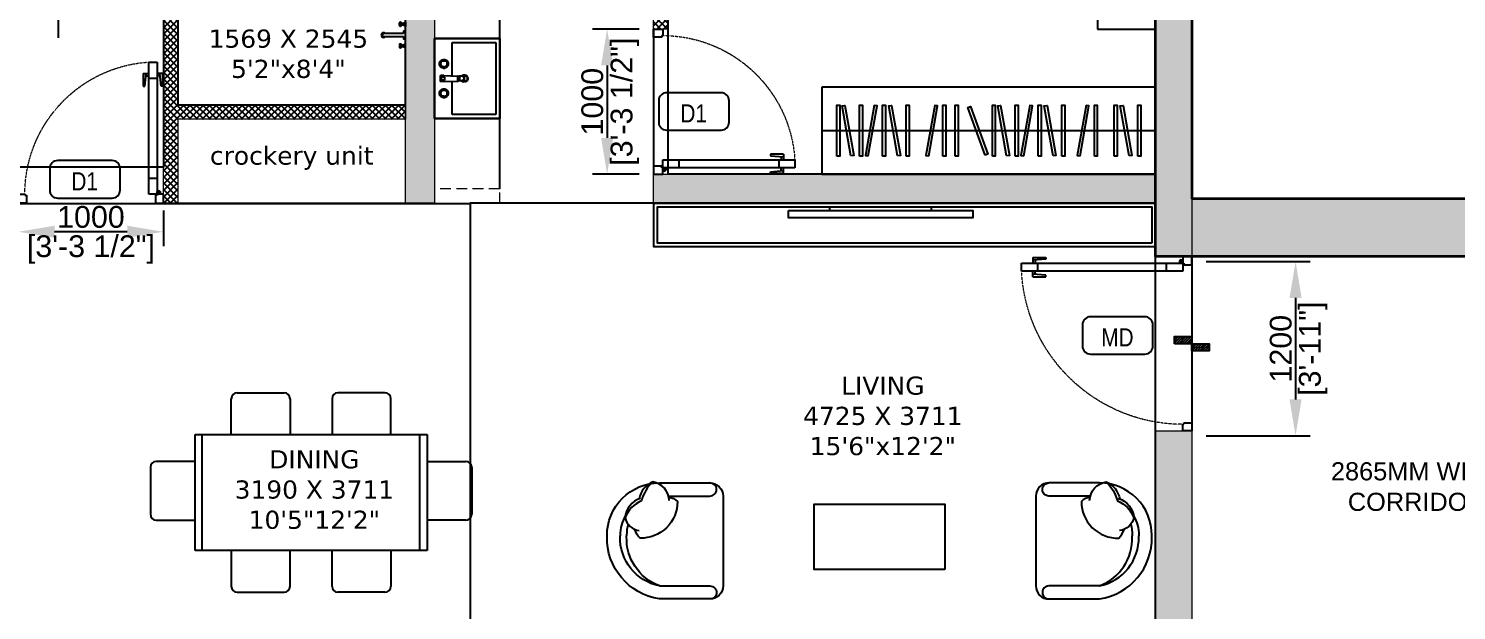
# Model space of a CAD drawing. Header units: millimetres. Extents: x -9976 to 131129, y -15735 to 207061.
# Drawn here: x 100364 to 110209, y 175405 to 179416 of the extents above; entities that cross this region are included whole.
import ezdxf
from ezdxf.enums import TextEntityAlignment as Align

# ---------------------------------------------------------------- set-up
doc = ezdxf.new("R2010")
doc.units = ezdxf.units.MM
for name, pattern in [('3BHK  WEST_UN-2$0$DASHED', [0.75, 0.5, -0.25]), ('3BHK  WEST_UN-3$0$DASHED', [0.75, 0.5, -0.25]), ('3BHK EAST -UN-4$0$$0$DASHED', [0.75, 0.5, -0.25])]:
    doc.linetypes.add(name, pattern=pattern)
for name, color, linetype in [('A-Dimensions', 4, 'Continuous'), ('A-Door', 11, 'Continuous'), ('A-Door Line', 8, 'Continuous'), ('A-Elevation 10', 8, 'Continuous'), ('A-Fixture', 8, 'Continuous'), ('A-Furniture', 8, 'Continuous'), ('A-Hatch', 252, 'Continuous'), ('A-Room Boundary', 44, 'Continuous'), ('A-Text Main', 44, 'Continuous')]:
    doc.layers.add(name, color=color, linetype=linetype)
doc.layers.add('A-Wall', color=240, linetype='Continuous', lineweight=35)
doc.styles.add('2024-08-29_TOWER-A$0$simplex-0.8', font='simplex.shx', dxfattribs={"width": 0.8})
doc.styles.add('3BHK EAST -UN-4$0$grid_text', font='verdana.ttf')
doc.styles.add('ARIAL', font='ARIALN.TTF')
doc.styles.add('Core & corridor$0$Standard', font='arial.ttf')
doc.styles.add('S', font='arial.ttf', dxfattribs={"height": 150})
doc.dimstyles.new('DIMSMALL', dxfattribs={"dimtxt": 150, "dimasz": 250, "dimexe": 100, "dimexo": 100, "dimgap": 25, "dimtad": 1, "dimdec": 0, "dimtxsty": 'S', "dimcen": 0, "dimdle": 100, "dimclrd": 8, "dimclre": 8, "dimclrt": 256, "dimazin": 3, "dimtfac": 1, "dimtdec": 0, "dimtix": 1, "dimtmove": 0, "dimatfit": 3, "dimldrblk": '12_DatumFilled', "dimlwd": -1, "dimlwe": -1, "dimarcsym": 1})

# ---------------------------------------------------------------- blocks, each defined once
blk = doc.blocks.new('Core & corridor$0$A$C436b777d')
at = {"layer": 'A-Hatch'}
h = blk.add_hatch(color=256, dxfattribs=at)
h.dxf.hatch_style = 1
h.paths.add_polyline_path([(250, -3072.7), (2950, -3072.6), (2950, -2672.7), (0.5, -2672.7), (0.5, -12132.6), (2950, -12132.7), (2950, -11732.7), (250.5, -11732.7), (250.5, -9577.7), (2950, -9577.7), (2950, -9377.8), (250.5, -9377.7), (250.5, -7222.7), (2950, -7222.7), (2950, -5565), (2700, -5565), (2700.2, -6972.7), (250.5, -6972.7)])
h.paths.add_polyline_path([(3300, 6580.6), (3300, 9502.1), (3500, 9502.1), (3500.1, 35), (0.4, 35), (0.5, 6682.1), (250, 6682.1), (250.5, 435), (3300.5, 435)])
edge = h.paths.add_edge_path()
edge.add_line((3300, 14502.1), (2580, 14502.1))
edge.add_line((2580, 14502.1), (2580, 15744))
edge.add_line((2580, 15744), (3500, 15744))
edge.add_line((3500, 15744), (3500, 16044))
edge.add_line((3500, 16044), (2380, 16044))
edge.add_line((2380, 16044), (2380, 14502.1))
edge.add_line((2380, 14502.1), (0.5, 14502.1))
edge.add_line((0.5, 14502.1), (0.5, 7866.6))
edge.add_line((0.5, 7866.6), (250.5, 7866.6))
edge.add_line((250.5, 7866.6), (250.5, 14102.1))
edge.add_line((250.5, 14102.1), (2380, 14102.1))
edge.add_line((2380, 14102.1), (2380, 10852.1))
edge.add_line((2380, 10852.1), (2580, 10852.1))
edge.add_line((2580, 10852.1), (2580, 14102.1))
edge.add_line((2580, 14102.1), (3300, 14102.1))
edge.add_line((3300, 14102.1), (3300, 10702.1))
edge.add_line((3300, 10702.1), (3500, 10702.1))
edge.add_line((3500, 10702.1), (3500, 14502.1))
edge.add_line((3500, 14502.1), (2580, 14502.1))
at = {"layer": 'A-Wall'}
blk.add_lwpolyline([(3300, 6580.6), (3300, 9502.1), (3500, 9502.1), (3500.1, 35), (0.4, 35), (0.5, 6682.1), (250, 6682.1), (250.5, 435), (3300.5, 435), (3300, 6580.6)], dxfattribs=at)
blk = doc.blocks.new('Core & corridor')
at = {"ltscale": 300}
blk.add_blockref('Core & corridor$0$A$C436b777d', (10594.6, 28627.2), dxfattribs=at)
at = {"layer": 'A-Text Main', "insert": (12396.6, 27075.4), "char_height": 125, "width": 1745.679, "attachment_point": 5, "line_spacing_factor": 1.010232, "style": 'Core & corridor$0$Standard'}
blk.add_mtext('2865MM WIDE CORRIDOR', dxfattribs=at)
blk = doc.blocks.new('A$C81f2a20b')
at = {"layer": 'A-Furniture', "linetype": 'Continuous'}
for p, q in [((290.6, 1087.3), (614.6, 1087.3)), ((1309.4, 1087.3), (985.4, 1087.3)), ((250.1, 800), (250.1, 1046.8)), ((655.1, 1046.8), (655.1, 800)), ((944.9, 1046.8), (944.9, 800)), ((1349.9, 800), (1349.9, 1046.8)), ((0, 0), (0, 800)), ((0, 800), (1600, 800)), ((50, 0), (50, 800)), ((1550, 0), (1550, 800)), ((1600, 800), (1600, 0)), ((0, 614.7), (-267.2, 614.7)), ((1600, 614.7), (1867.2, 614.7)), ((-307.7, 574.2), (-307.7, 250.2)), ((1907.7, 574.2), (1907.7, 250.2)), ((-267.2, 209.7), (0, 209.7)), ((1867.2, 209.7), (1600, 209.7)), ((1600, 0), (0, 0)), ((250.1, 0), (250.1, -246.8)), ((655.1, -246.8), (655.1, 0)), ((944.9, -246.8), (944.9, 0)), ((1349.9, 0), (1349.9, -246.8)), ((290.6, -287.3), (614.6, -287.3)), ((1309.4, -287.3), (985.4, -287.3))]:
    blk.add_line(p, q, dxfattribs=at)
for centre, start, end in [((290.6, 1046.8), 90, 180), ((614.6, 1046.8), 0, 90), ((985.4, 1046.8), 90, 180), ((1309.4, 1046.8), 0, 90), ((-267.2, 574.2), 90, 180), ((1867.2, 574.2), 0, 90), ((-267.2, 250.2), 180, 270), ((1867.2, 250.2), 270, 0), ((290.6, -246.8), 180, 270), ((614.6, -246.8), 270, 0), ((985.4, -246.8), 180, 270), ((1309.4, -246.8), 270, 0)]:
    blk.add_arc(centre, 40.5, start, end, dxfattribs=at)
blk = doc.blocks.new('3BHK EAST -UN-4$0$A$Ceb508b97')
at = {"layer": 'A-Fixture', "ltscale": 600}
blk.add_lwpolyline([(100.2, 600), (100.2, 0), (2400.2, 0), (2400.2, 600)], close=True, dxfattribs=at)
for points in [[(202.7, 125), (202.7, 475), (222.7, 475), (222.7, 125), (202.7, 125)], [(300.1, 125.9), (239.3, 470.6), (259, 474.1), (319.7, 129.4), (300.1, 125.9)], [(359.9, 125), (359.9, 475), (379.9, 475), (379.9, 125), (359.9, 125)], [(419.5, 125.9), (480.3, 470.6), (460.6, 474.1), (399.9, 129.4), (419.5, 125.9)], [(517.8, 125), (517.8, 475), (537.8, 475), (537.8, 125), (517.8, 125)], [(621.4, 125.9), (560.6, 470.6), (580.3, 474.1), (641.1, 129.4), (621.4, 125.9)], [(681.2, 125), (681.2, 475), (701.2, 475), (701.2, 125), (681.2, 125)], [(836.6, 125.9), (897.4, 470.6), (877.7, 474.1), (817, 129.4), (836.6, 125.9)], [(934.9, 125), (934.9, 475), (954.9, 475), (954.9, 125), (934.9, 125)], [(1019.4, 125), (1019.4, 475), (1039.4, 475), (1039.4, 125), (1019.4, 125)], [(1226.2, 132.1), (1106.5, 461), (1125.3, 467.9), (1245, 139), (1226.2, 132.1)], [(1275.7, 125), (1275.7, 475), (1295.7, 475), (1295.7, 125), (1275.7, 125)], [(1373, 125.9), (1312.3, 470.6), (1332, 474.1), (1392.7, 129.4), (1373, 125.9)], [(1432.9, 125), (1432.9, 475), (1452.9, 475), (1452.9, 125), (1432.9, 125)], [(1492.5, 125.9), (1553.3, 470.6), (1533.6, 474.1), (1472.8, 129.4), (1492.5, 125.9)], [(1590.8, 125), (1590.8, 475), (1610.8, 475), (1610.8, 125), (1590.8, 125)], [(1694.4, 125.9), (1633.6, 470.6), (1653.3, 474.1), (1714.1, 129.4), (1694.4, 125.9)], [(1754.2, 125), (1754.2, 475), (1774.2, 475), (1774.2, 125), (1754.2, 125)], [(1880.8, 125.9), (1941.5, 470.6), (1921.8, 474.1), (1861.1, 129.4), (1880.8, 125.9)], [(1979, 125), (1979, 475), (1999, 475), (1999, 125), (1979, 125)], [(2114.9, 125), (2114.9, 475), (2134.9, 475), (2134.9, 125), (2114.9, 125)], [(2218.5, 125.9), (2157.7, 470.6), (2177.4, 474.1), (2238.2, 129.4), (2218.5, 125.9)], [(2278.3, 125), (2278.3, 475), (2298.3, 475), (2298.3, 125), (2278.3, 125)], [(2400.2, 300), (100, 300)]]:
    blk.add_lwpolyline(points, dxfattribs=at)
blk = doc.blocks.new('A$Cd470dc81')
at = {"layer": 'A-Door'}
for p, q in [((0, -55.5), (0, 0)), ((0, 0), (62.5, 0)), ((62.5, 0), (62.5, -44.4)), ((55.5, -55.5), (0, -55.5)), ((62.5, -44.4), (55.5, -44.4)), ((55.5, -44.4), (55.5, -55.5)), ((90.2, -33.3), (56.9, -33.3)), ((1173.1, -44.4), (62.5, -44.4)), ((62.5, -44.4), (62.5, -99.9)), ((73.6, -16.7), (73.6, -50)), ((173.5, -99.9), (173.5, -44.4)), ((1006.5, -5.6), (1006.5, -16.7)), ((1095.4, -5.6), (1006.5, -5.6)), ((1006.5, -16.7), (1095.4, -24.9)), ((1062, -99.9), (1062, -44.4)), ((1078.7, -23.3), (1078.7, -44.4)), ((1095.4, -5.6), (1095.4, -44.4)), ((1173.1, -99.9), (1173.1, -44.4)), ((62.5, -99.9), (1173.1, -99.9)), ((62.5, -99.9), (62.5, -99.9)), ((1006.5, -127.7), (1095.4, -119.5)), ((1006.5, -138.8), (1006.5, -127.7)), ((1095.4, -138.8), (1006.5, -138.8)), ((1078.7, -121), (1078.7, -99.9)), ((1095.4, -138.8), (1095.4, -99.9)), ((55.5, -1144.5), (0, -1144.5)), ((0, -1144.5), (0, -1200)), ((55.5, -1155.6), (55.5, -1144.5)), ((62.5, -1155.6), (55.5, -1155.6)), ((62.5, -1200), (62.5, -1155.6)), ((0, -1200), (62.5, -1200))]:
    blk.add_line(p, q, dxfattribs=at)
blk.add_circle((73.6, -33.3), 11.1, dxfattribs=at)
at = {"layer": 'A-Door', "linetype": '3BHK  WEST_UN-3$0$DASHED', "lineweight": 0}
blk.add_arc((61.2, -41.8), 1113.8, 270.08223, 356.3506, dxfattribs=at)
blk = doc.blocks.new('A$Ccfbdbe87')
at = {"layer": 'A-Door'}
for p, q in [((5.6, 895.4), (44.4, 895.4)), ((5.6, 895.4), (5.6, 806.5)), ((16.7, 806.5), (24.9, 895.4)), ((99.9, 973.1), (44.4, 973.1)), ((44.4, 973.1), (44.4, 62.5)), ((99.9, 62.5), (99.9, 973.1)), ((138.8, 895.4), (99.9, 895.4)), ((127.7, 806.5), (119.5, 895.4)), ((138.8, 895.4), (138.8, 806.5)), ((5.6, 806.5), (16.7, 806.5)), ((23.3, 878.7), (44.4, 878.7)), ((99.9, 862), (44.4, 862)), ((121, 878.7), (99.9, 878.7)), ((138.8, 806.5), (127.7, 806.5)), ((99.9, 173.5), (44.4, 173.5)), ((0, 0), (0, 62.5)), ((0, 62.5), (44.4, 62.5)), ((55.5, 0), (0, 0)), ((16.7, 73.6), (50, 73.6)), ((33.3, 90.2), (33.3, 56.9)), ((44.4, 62.5), (99.9, 62.5)), ((44.4, 62.5), (44.4, 55.5)), ((44.4, 55.5), (55.5, 55.5)), ((55.5, 55.5), (55.5, 0)), ((99.9, 62.5), (99.9, 62.5)), ((944.5, 55.5), (944.5, 0)), ((955.6, 55.5), (944.5, 55.5)), ((944.5, 0), (1000, 0)), ((1000, 62.5), (955.6, 62.5)), ((955.6, 62.5), (955.6, 55.5)), ((1000, 0), (1000, 62.5))]:
    blk.add_line(p, q, dxfattribs=at)
blk.add_circle((33.3, 73.6), 11.1, dxfattribs=at)
at = {"layer": 'A-Door', "linetype": '3BHK  WEST_UN-2$0$DASHED', "lineweight": 0}
blk.add_arc((41.8, 61.2), 913.8, 0.08223, 86.3506, dxfattribs=at)
blk = doc.blocks.new('A$Cf00fcc3f')
at = {"layer": 'A-Fixture'}
for p, q in [((0, 0), (0, -450)), ((550, 0), (0, 0)), ((0, -450), (0, 0)), ((0, 0), (550, 0)), ((550, -450), (550, 0)), ((550, 0), (550, -450)), ((144.2, -58.7), (143.6, -64.6)), ((143.6, -64.6), (144.2, -70.5)), ((143.6, -64.6), (144.2, -70.5)), ((145.9, -53), (144.2, -58.7)), ((144.2, -70.5), (145.9, -76.1)), ((144.2, -70.5), (145.9, -76.1)), ((148.7, -47.8), (145.9, -53)), ((145.9, -76.1), (148.7, -81.3)), ((145.9, -76.1), (148.7, -81.3)), ((146.8, -64.6), (147.8, -54.3)), ((147.8, -74.9), (146.8, -64.6)), ((149.4, -64.6), (146.8, -64.6)), ((147.8, -54.3), (150.8, -44.3)), ((147.8, -54.3), (150.3, -55.2)), ((147.8, -74.9), (150.3, -73.9)), ((150.8, -84.8), (147.8, -74.9)), ((150.3, -45.9), (148.7, -47.8)), ((148.7, -81.3), (150.3, -83.2)), ((148.7, -81.3), (150.3, -83.2)), ((149.4, -64.6), (150.3, -55.2)), ((150.3, -73.9), (149.4, -64.6)), ((150.3, -55.2), (152.9, -46.2)), ((152.9, -82.9), (150.3, -73.9)), ((151.6, -42.4), (150.8, -44.3)), ((150.8, -44.3), (152.9, -46.2)), ((150.8, -84.8), (152.9, -82.9)), ((151.6, -86.8), (150.8, -84.8)), ((151.6, -42.4), (153.6, -41.5)), ((153.7, -44.5), (151.6, -42.4)), ((152.5, -55), (151.6, -64.6)), ((151.6, -64.6), (152.5, -74.2)), ((151.6, -64.6), (152.5, -74.2)), ((151.6, -86.8), (153.7, -84.7)), ((151.6, -86.8), (153.6, -87.6)), ((155.2, -46), (152.5, -55)), ((155.2, -46), (152.5, -55)), ((152.5, -74.2), (155.2, -83.2)), ((152.5, -74.2), (155.2, -83.2)), ((153.7, -44.5), (152.9, -46.2)), ((152.9, -82.9), (153.7, -84.7)), ((154.1, -55.3), (153.2, -64.6)), ((153.2, -64.6), (154.1, -73.9)), ((153.6, -41.5), (163.5, -38.6)), ((155.5, -43.7), (153.6, -41.5)), ((155.5, -85.5), (153.6, -87.6)), ((163.5, -90.6), (153.6, -87.6)), ((155.5, -43.7), (153.7, -44.5)), ((153.7, -84.7), (155.5, -85.5)), ((156.4, -47.2), (154.1, -55.3)), ((154.1, -73.9), (156.4, -81.9)), ((157.1, -39.5), (155.1, -41.1)), ((155.1, -88.1), (157.1, -89.7)), ((155.1, -88.1), (157.1, -89.7)), ((164.2, -43.3), (155.2, -46)), ((155.2, -83.2), (164.2, -85.9)), ((155.2, -83.2), (164.2, -85.9)), ((155.5, -43.7), (164.5, -41)), ((164.5, -88.1), (155.5, -85.5)), ((164.5, -44.9), (156.4, -47.2)), ((156.4, -81.9), (164.5, -84.3)), ((162.3, -36.7), (157.1, -39.5)), ((157.1, -89.7), (162.3, -92.4)), ((157.1, -89.7), (162.3, -92.4)), ((167.9, -35), (162.3, -36.7)), ((162.3, -92.4), (167.9, -94.2)), ((162.3, -92.4), (167.9, -94.2)), ((163.5, -38.6), (173.8, -37.6)), ((163.5, -38.6), (164.5, -41)), ((163.5, -90.6), (164.5, -88.1)), ((173.8, -91.6), (163.5, -90.6)), ((173.8, -42.3), (164.2, -43.3)), ((173.8, -42.3), (164.2, -43.3)), ((164.2, -85.9), (173.8, -86.8)), ((164.2, -85.9), (173.8, -86.8)), ((164.5, -41), (173.8, -40.1)), ((173.8, -43.9), (164.5, -44.9)), ((164.5, -84.3), (173.8, -85.2)), ((173.8, -89), (164.5, -88.1)), ((173.8, -34.4), (167.9, -35)), ((167.9, -94.2), (173.8, -94.7)), ((167.9, -94.2), (173.8, -94.7)), ((179.7, -35), (173.8, -34.4)), ((179.7, -35), (173.8, -34.4)), ((173.8, -37.6), (184.1, -38.6)), ((173.8, -37.6), (173.8, -40.1)), ((173.8, -40.1), (183.2, -41)), ((183.4, -43.3), (173.8, -42.3)), ((183.1, -44.9), (173.8, -43.9)), ((173.8, -85.2), (183.1, -84.3)), ((173.8, -86.8), (183.4, -85.9)), ((173.8, -86.8), (183.4, -85.9)), ((183.2, -88.1), (173.8, -89)), ((173.8, -91.6), (173.8, -89)), ((184.1, -90.6), (173.8, -91.6)), ((173.8, -94.7), (179.7, -94.2)), ((173.8, -94.7), (179.7, -94.2)), ((185.4, -36.7), (179.7, -35)), ((185.4, -36.7), (179.7, -35)), ((179.7, -94.2), (185.4, -92.4)), ((179.7, -94.2), (185.4, -92.4)), ((191.2, -47.2), (183.1, -44.9)), ((183.1, -84.3), (191.2, -81.9)), ((184.1, -38.6), (183.2, -41)), ((183.2, -41), (192.2, -43.7)), ((192.2, -85.5), (183.2, -88.1)), ((184.1, -90.6), (183.2, -88.1)), ((183.4, -43.3), (192.4, -46)), ((192.4, -46), (183.4, -43.3)), ((183.4, -85.9), (192.4, -83.2)), ((183.4, -85.9), (192.4, -83.2)), ((184.1, -38.6), (194.1, -41.5)), ((194.1, -87.6), (184.1, -90.6)), ((190.6, -39.5), (185.4, -36.7)), ((190.6, -39.5), (185.4, -36.7)), ((185.4, -92.4), (190.6, -89.7)), ((185.4, -92.4), (190.6, -89.7)), ((192.5, -41.1), (190.6, -39.5)), ((192.5, -41.1), (190.6, -39.5)), ((190.6, -89.7), (192.5, -88.1)), ((190.6, -89.7), (192.5, -88.1)), ((191.2, -47.2), (193.5, -55.3)), ((191.2, -81.9), (193.5, -73.9)), ((192.2, -43.7), (194.1, -41.5)), ((192.2, -43.7), (193.9, -44.5)), ((192.2, -85.5), (193.9, -84.7)), ((192.2, -85.5), (194.1, -87.6)), ((192.4, -46), (195.1, -55)), ((192.4, -83.2), (195.1, -74.2)), ((192.4, -83.2), (195.1, -74.2)), ((194.4, -64.6), (193.5, -55.3)), ((194.4, -64.6), (193.5, -73.9)), ((193.9, -44.5), (196, -42.4)), ((193.9, -44.5), (194.7, -46.2)), ((193.9, -84.7), (194.7, -82.9)), ((193.9, -84.7), (196, -86.8)), ((194.1, -41.5), (196, -42.4)), ((196, -86.8), (194.1, -87.6)), ((196.9, -44.3), (194.7, -46.2)), ((194.7, -46.2), (197.4, -55.2)), ((197.4, -73.9), (194.7, -82.9)), ((196.9, -84.8), (194.7, -82.9)), ((195.1, -55), (196, -64.6)), ((196, -64.6), (195.1, -74.2)), ((196, -42.4), (196.9, -44.3)), ((196, -86.8), (196.9, -84.8)), ((196.9, -44.3), (199.8, -54.3)), ((199.8, -74.9), (196.9, -84.8)), ((198.9, -47.8), (197.3, -45.9)), ((198.9, -47.8), (197.3, -45.9)), ((197.3, -83.2), (198.9, -81.3)), ((197.3, -83.2), (198.9, -81.3)), ((199.8, -54.3), (197.4, -55.2)), ((197.4, -55.2), (198.3, -64.6)), ((198.3, -64.6), (197.4, -73.9)), ((199.8, -74.9), (197.4, -73.9)), ((198.3, -64.6), (200.8, -64.6)), ((201.7, -53), (198.9, -47.8)), ((201.7, -53), (198.9, -47.8)), ((198.9, -81.3), (201.7, -76.1)), ((198.9, -81.3), (201.7, -76.1)), ((199.8, -54.3), (200.8, -64.6)), ((200.8, -64.6), (199.8, -74.9)), ((203.4, -58.7), (201.7, -53)), ((203.4, -58.7), (201.7, -53)), ((201.7, -76.1), (203.4, -70.5)), ((201.7, -76.1), (203.4, -70.5)), ((203.4, -58.7), (204, -64.6)), ((204, -64.6), (203.4, -58.7)), ((204, -64.6), (203.4, -70.5)), ((204, -64.6), (203.4, -70.5)), ((254.8, -39.2), (296, -39.2)), ((254.8, -39.2), (255, -45.5)), ((255.5, -64.6), (255, -45.5)), ((255, -45.5), (295.9, -45.5)), ((255.5, -64.6), (258.3, -160.2)), ((255.5, -64.6), (265.1, -64.6)), ((265.1, -68.5), (265.1, -47.9)), ((285.7, -47.9), (265.1, -47.9)), ((265.1, -68.5), (285.7, -68.5)), ((285.7, -68.5), (285.7, -47.9)), ((285.7, -64.6), (295.3, -64.6)), ((295.3, -64.6), (292.6, -160.2)), ((295.3, -64.6), (295.9, -45.5)), ((295.9, -45.5), (296, -39.2)), ((347.4, -58.7), (346.8, -64.6)), ((346.8, -64.6), (347.4, -70.5)), ((346.8, -64.6), (347.4, -70.5)), ((349.1, -53), (347.4, -58.7)), ((347.4, -70.5), (349.1, -76.1)), ((347.4, -70.5), (349.1, -76.1)), ((351.9, -47.8), (349.1, -53)), ((349.1, -76.1), (351.9, -81.3)), ((349.1, -76.1), (351.9, -81.3)), ((350, -64.6), (351, -54.3)), ((351, -74.9), (350, -64.6)), ((352.6, -64.6), (350, -64.6)), ((351, -54.3), (354, -44.3)), ((351, -54.3), (353.5, -55.2)), ((351, -74.9), (353.5, -73.9)), ((354, -84.8), (351, -74.9)), ((353.5, -45.9), (351.9, -47.8)), ((351.9, -81.3), (353.5, -83.2)), ((351.9, -81.3), (353.5, -83.2)), ((352.6, -64.6), (353.5, -55.2)), ((353.5, -73.9), (352.6, -64.6)), ((353.5, -55.2), (356.1, -46.2)), ((356.1, -82.9), (353.5, -73.9)), ((354.8, -42.4), (354, -44.3)), ((354, -44.3), (356.1, -46.2)), ((354, -84.8), (356.1, -82.9)), ((354.8, -86.8), (354, -84.8)), ((354.8, -42.4), (356.8, -41.5)), ((356.9, -44.5), (354.8, -42.4)), ((355.7, -55), (354.8, -64.6)), ((354.8, -64.6), (355.7, -74.2)), ((354.8, -64.6), (355.7, -74.2)), ((354.8, -86.8), (356.9, -84.7)), ((354.8, -86.8), (356.8, -87.6)), ((358.4, -46), (355.7, -55)), ((358.4, -46), (355.7, -55)), ((355.7, -74.2), (358.4, -83.2)), ((355.7, -74.2), (358.4, -83.2)), ((356.9, -44.5), (356.1, -46.2)), ((356.1, -82.9), (356.9, -84.7)), ((357.3, -55.3), (356.4, -64.6)), ((356.4, -64.6), (357.3, -73.9)), ((356.8, -41.5), (366.7, -38.6)), ((358.7, -43.7), (356.8, -41.5)), ((358.7, -85.5), (356.8, -87.6)), ((366.7, -90.6), (356.8, -87.6)), ((358.7, -43.7), (356.9, -44.5)), ((356.9, -84.7), (358.7, -85.5)), ((359.6, -47.2), (357.3, -55.3)), ((357.3, -73.9), (359.6, -81.9)), ((360.3, -39.5), (358.3, -41.1)), ((358.3, -88.1), (360.3, -89.7)), ((358.3, -88.1), (360.3, -89.7)), ((367.4, -43.3), (358.4, -46)), ((358.4, -83.2), (367.4, -85.9)), ((358.4, -83.2), (367.4, -85.9)), ((358.7, -43.7), (367.7, -41)), ((367.7, -88.1), (358.7, -85.5)), ((367.7, -44.9), (359.6, -47.2)), ((359.6, -81.9), (367.7, -84.3)), ((365.5, -36.7), (360.3, -39.5)), ((360.3, -89.7), (365.5, -92.4)), ((360.3, -89.7), (365.5, -92.4)), ((371.1, -35), (365.5, -36.7)), ((365.5, -92.4), (371.1, -94.2)), ((365.5, -92.4), (371.1, -94.2)), ((366.7, -38.6), (377, -37.6)), ((366.7, -38.6), (367.7, -41)), ((366.7, -90.6), (367.7, -88.1)), ((377, -91.6), (366.7, -90.6)), ((377, -42.3), (367.4, -43.3)), ((377, -42.3), (367.4, -43.3)), ((367.4, -85.9), (377, -86.8)), ((367.4, -85.9), (377, -86.8)), ((367.7, -41), (377, -40.1)), ((377, -43.9), (367.7, -44.9)), ((367.7, -84.3), (377, -85.2)), ((377, -89), (367.7, -88.1)), ((377, -34.4), (371.1, -35)), ((371.1, -94.2), (377, -94.7)), ((371.1, -94.2), (377, -94.7)), ((382.9, -35), (377, -34.4)), ((382.9, -35), (377, -34.4)), ((377, -37.6), (387.3, -38.6)), ((377, -37.6), (377, -40.1)), ((377, -40.1), (386.4, -41)), ((386.6, -43.3), (377, -42.3)), ((386.3, -44.9), (377, -43.9)), ((377, -85.2), (386.3, -84.3)), ((377, -86.8), (386.6, -85.9)), ((377, -86.8), (386.6, -85.9)), ((386.4, -88.1), (377, -89)), ((377, -91.6), (377, -89)), ((387.3, -90.6), (377, -91.6)), ((377, -94.7), (382.9, -94.2)), ((377, -94.7), (382.9, -94.2)), ((388.6, -36.7), (382.9, -35)), ((388.6, -36.7), (382.9, -35)), ((382.9, -94.2), (388.6, -92.4)), ((382.9, -94.2), (388.6, -92.4)), ((394.4, -47.2), (386.3, -44.9)), ((386.3, -84.3), (394.4, -81.9)), ((387.3, -38.6), (386.4, -41)), ((386.4, -41), (395.4, -43.7)), ((395.4, -85.5), (386.4, -88.1)), ((387.3, -90.6), (386.4, -88.1)), ((386.6, -43.3), (395.6, -46)), ((395.6, -46), (386.6, -43.3)), ((386.6, -85.9), (395.6, -83.2)), ((386.6, -85.9), (395.6, -83.2)), ((387.3, -38.6), (397.3, -41.5)), ((397.3, -87.6), (387.3, -90.6)), ((393.8, -39.5), (388.6, -36.7)), ((393.8, -39.5), (388.6, -36.7)), ((388.6, -92.4), (393.8, -89.7)), ((388.6, -92.4), (393.8, -89.7)), ((395.7, -41.1), (393.8, -39.5)), ((395.7, -41.1), (393.8, -39.5)), ((393.8, -89.7), (395.7, -88.1)), ((393.8, -89.7), (395.7, -88.1)), ((394.4, -47.2), (396.7, -55.3)), ((394.4, -81.9), (396.7, -73.9)), ((395.4, -43.7), (397.3, -41.5)), ((395.4, -43.7), (397.1, -44.5)), ((395.4, -85.5), (397.1, -84.7)), ((395.4, -85.5), (397.3, -87.6)), ((395.6, -46), (398.3, -55)), ((395.6, -83.2), (398.3, -74.2)), ((395.6, -83.2), (398.3, -74.2)), ((397.6, -64.6), (396.7, -55.3)), ((397.6, -64.6), (396.7, -73.9)), ((397.1, -44.5), (399.2, -42.4)), ((397.1, -44.5), (397.9, -46.2)), ((397.1, -84.7), (397.9, -82.9)), ((397.1, -84.7), (399.2, -86.8)), ((397.3, -41.5), (399.2, -42.4)), ((399.2, -86.8), (397.3, -87.6)), ((400.1, -44.3), (397.9, -46.2)), ((397.9, -46.2), (400.6, -55.2)), ((400.6, -73.9), (397.9, -82.9)), ((400.1, -84.8), (397.9, -82.9)), ((398.3, -55), (399.2, -64.6)), ((399.2, -64.6), (398.3, -74.2)), ((399.2, -42.4), (400.1, -44.3)), ((399.2, -86.8), (400.1, -84.8)), ((400.1, -44.3), (403, -54.3)), ((403, -74.9), (400.1, -84.8)), ((402.1, -47.8), (400.5, -45.9)), ((402.1, -47.8), (400.5, -45.9)), ((400.5, -83.2), (402.1, -81.3)), ((400.5, -83.2), (402.1, -81.3)), ((403, -54.3), (400.6, -55.2)), ((400.6, -55.2), (401.5, -64.6)), ((401.5, -64.6), (400.6, -73.9)), ((403, -74.9), (400.6, -73.9)), ((401.5, -64.6), (404, -64.6)), ((404.9, -53), (402.1, -47.8)), ((404.9, -53), (402.1, -47.8)), ((402.1, -81.3), (404.9, -76.1)), ((402.1, -81.3), (404.9, -76.1)), ((403, -54.3), (404, -64.6)), ((404, -64.6), (403, -74.9)), ((406.6, -58.7), (404.9, -53)), ((406.6, -58.7), (404.9, -53)), ((404.9, -76.1), (406.6, -70.5)), ((404.9, -76.1), (406.6, -70.5)), ((406.6, -58.7), (407.2, -64.6)), ((406.6, -58.7), (407.2, -64.6)), ((407.2, -64.6), (406.6, -70.5)), ((407.2, -64.6), (406.6, -70.5)), ((257.2, -122), (27.5, -122)), ((27.5, -122), (27.5, -422)), ((258.3, -162.3), (258.3, -160.2)), ((292.6, -160.2), (258.3, -160.2)), ((258.3, -162.3), (258.6, -171.8)), ((258.3, -162.3), (292.5, -162.3)), ((258.6, -171.8), (258.6, -172.7)), ((258.6, -171.8), (292.2, -171.8)), ((259.4, -201.1), (258.6, -172.7)), ((292.2, -172.7), (258.6, -172.7)), ((264.3, -192.3), (264.3, -190.8)), ((286.5, -192.3), (286.5, -190.8)), ((291.4, -201.1), (292.2, -172.7)), ((292.2, -171.8), (292.5, -162.3)), ((292.2, -171.8), (292.2, -172.7)), ((292.6, -160.2), (292.5, -162.3)), ((522.5, -122), (293.7, -122)), ((522.5, -422), (522.5, -122)), ((259.4, -201.1), (259.5, -204.3)), ((259.4, -201.1), (291.4, -201.1)), ((259.5, -204.3), (291.3, -204.3)), ((291.3, -204.3), (291.4, -201.1)), ((0, -450), (550, -450)), ((550, -450), (0, -450)), ((27.5, -422), (522.5, -422))]:
    blk.add_line(p, q, dxfattribs=at)
for radius, start, end in [(25, 130.67041, 0), (20, 145.68111, 0), (25, 0, 45), (20, 0, 24.08906)]:
    blk.add_arc((275, -205), radius, start, end, dxfattribs=at)
blk = doc.blocks.new('A$Cfbc7273c')
at = {"layer": 'A-Fixture'}
for p, q in [((-13.5, 10), (-152, 10)), ((-41.9, 68.8), (-41.9, 81.3)), ((-41.9, 81.3), (-27.4, 81.2)), ((-27.4, 68.8), (-41.9, 68.8)), ((-23.6, 68.6), (-23.6, 81.3)), ((-22.2, 81.5), (-22.2, 68.5)), ((-20.4, 68.3), (-20.4, 81.7)), ((-18, 82.2), (-18, 67.8)), ((-15.8, 67.3), (-15.8, 82.7)), ((-13.5, 26), (-13.5, 10)), ((-13.3, 66.5), (-13.3, 83.5)), ((0, 27), (-12.5, 27)), ((-9.9, 65.2), (-9.9, 84.7)), ((-5.4, 63), (-5.4, 87)), ((0, 90.6), (0, 59.4)), ((0, -90.6), (0, 90.6)), ((0, -27), (0, 27)), ((-152, -10), (-13.5, -10)), ((-41.9, -68.8), (-41.9, -81.3)), ((-27.4, -68.8), (-41.9, -68.8)), ((-41.9, -81.3), (-27.4, -81.2)), ((-23.6, -68.6), (-23.6, -81.3)), ((-22.2, -81.5), (-22.2, -68.5)), ((-20.4, -68.3), (-20.4, -81.7)), ((-18, -82.2), (-18, -67.8)), ((-15.8, -67.3), (-15.8, -82.7)), ((-13.5, -10), (-13.5, -26)), ((-13.3, -66.5), (-13.3, -83.5)), ((-12.5, -27), (0, -27)), ((-9.9, -65.2), (-9.9, -84.7)), ((-5.4, -63), (-5.4, -87)), ((0, -90.6), (0, -59.4))]:
    blk.add_line(p, q, dxfattribs=at)
for centre, radius in [((-36, 85.7), 4.41), ((-36, 64.3), 4.41), ((-36, 74.8), 3.69), ((-36, -64.3), 4.41), ((-36, -85.7), 4.41), ((-36, -74.8), 3.69)]:
    blk.add_circle(centre, radius, dxfattribs=at)
for centre, radius, start, end in [((-152, 0), 16, 90, 180.00014), ((-152, 0), 16, 180.00012, 270), ((-152, 0), 10, 90, 270), ((-152, 0), 16, 38.68219, 90), ((-27.2, 125.4), 44.2, 269.7849, 308.03618), ((-27.4, 24.1), 44.7, 52.17905, 90), ((-12.5, 26), 0.999, 89.99984, 180.1995), ((-152, 0), 16, 270, 321.31781), ((-27.4, -24.1), 44.7, 270, 307.82095), ((-27.2, -125.4), 44.2, 51.96382, 90.2151), ((-12.5, -26), 1, 180, 269.80079)]:
    blk.add_arc(centre, radius, start, end, dxfattribs=at)
blk = doc.blocks.new('3BHK  WEST_UN-3$0$A$Ce69b8bcf')
at = {"layer": 'A-Furniture'}
for points in [[(800.1, 434.8), (800.1, 90.2, -0.414214), (709.9, 0), (360.8, 0, -0.376272), (0.1, 430.3), (0.1, 434.8), (0.1, 439.3, -0.414214), (360.8, 800), (709.9, 800, -0.414214), (800.1, 709.8), (800.1, 434.8)], [(315.3, 807.4, 0.14773), (237.8, 675.6, 0.213343), (124.1, 559.4, 0.178662)], [(428.9, 678.2, 0.356772), (315.3, 807.4, 0.249542), (221.6, 690.3, -9.61688)], [(424, 709.8), (709.9, 709.8, 0.414214), (755, 754.9), (755, 754.9, 0.414214), (709.9, 800)], [(231.6, 693.8, 0.306663), (124.1, 559.4, 0.30633), (222.3, 471.5, -0.872847)], [(426.1, 700.9, -0.165541), (485.7, 673, -0.425989), (227.4, 419.8, -0.121523), (191.8, 479.9, 7.115464)], [(125.9, 573.6, 0.130591), (90.3, 439.3), (90.3, 434.8)], [(145.1, 516.2, 0.072384), (135.4, 439.3), (135.4, 434.8)], [(360.8, 90.2, -0.364589), (90.3, 430.3), (90.3, 434.8)], [(360.8, 90.2, -0.321599), (135.4, 430.3), (135.4, 434.8)], [(360.8, 90.2), (709.9, 90.2, -0.414214), (755, 45.1), (755, 45.1, -0.414214), (709.9, 0)]]:
    blk.add_lwpolyline(points, format="xyb", dxfattribs=at)
blk = doc.blocks.new('3.5BHK EAST-UN-5$0$2024-08-29_TOWER-A$0$TV FG')
at = {"layer": 'A-Furniture'}
for p, q in [((-350, -25), (-350, 0)), ((350, -25), (350, 0))]:
    blk.add_line(p, q, dxfattribs=at)
blk.add_lwpolyline([(-635, -25), (635, -25), (635, -75), (-635, -75)], close=True, dxfattribs=at)
blk = doc.blocks.new('2024-08-29_TOWER-A$0$WNTG')
at = {"layer": 'A-Text Main'}
blk.add_lwpolyline([(-187.8, 246.2), (187.8, 246.2, -0.414214), (242.8, 191.2), (242.8, 43.3, -0.414214), (187.8, -11.7), (-187.8, -11.7, -0.414214), (-242.8, 43.3), (-242.8, 191.2, -0.414214)], format="xyb", close=True, dxfattribs=at)
at = {"layer": 'A-Text Main', "style": '2024-08-29_TOWER-A$0$simplex-0.8', "width": 0.8}
blk.add_attdef('WNTG', text='', height=150, dxfattribs=at).set_placement((-1.6, 43), align=Align.CENTER)
blk = doc.blocks.new('*D274')
at = {"layer": 'A-Dimensions', "color": 8, "transparency": 16777216}
for p, q in [((63986.1, 175579.4), (63986.1, 175333.4)), ((64986.1, 175579.4), (64986.1, 175333.4)), ((64736.1, 175433.4), (64236.1, 175433.4))]:
    blk.add_line(p, q, dxfattribs=at)
for points in [[(64236.1, 175475.1), (64236.1, 175391.8), (63986.1, 175433.4)], [(64736.1, 175475.1), (64736.1, 175391.8), (64986.1, 175433.4)]]:
    blk.add_solid(points, dxfattribs=at)
at = {"layer": 'Defpoints', "color": 0, "transparency": 16777216}
for p in [(63986.1, 175679.4), (64986.1, 175679.4), (63986.1, 175433.4)]:
    blk.add_point(p, dxfattribs=at)
at = {"layer": 'A-Dimensions', "lineweight": 30, "transparency": 16777216, "char_height": 150, "attachment_point": 5, "style": 'S'}
for s, insert in [('\\A1;1000', (64486.1, 175535)), ('\\A1;[3\'-3 1/2"]', (64486.1, 175311.3))]:
    blk.add_mtext(s, dxfattribs=dict(at, insert=insert))
blk = doc.blocks.new('12_DatumFilled')
at = {"color": 8, "linetype": 'ByBlock'}
blk.add_solid([(0, 0.577), (-1, 0), (0, -0.577)], dxfattribs=at)
blk = doc.blocks.new('*D275')
at = {"layer": 'A-Dimensions', "color": 8, "transparency": 16777216}
for p, q in [((68266.1, 176830.1), (67945.2, 176830.1)), ((68045.2, 176580.1), (68045.2, 176080.1)), ((68266.1, 175830.1), (67945.2, 175830.1))]:
    blk.add_line(p, q, dxfattribs=at)
for points in [[(68003.6, 176580.1), (68086.9, 176580.1), (68045.2, 176830.1)], [(68003.6, 176080.1), (68086.9, 176080.1), (68045.2, 175830.1)]]:
    blk.add_solid(points, dxfattribs=at)
at = {"layer": 'Defpoints', "color": 0, "transparency": 16777216}
for p in [(68366.1, 176830.1), (68045.2, 175830.1), (68366.1, 175830.1)]:
    blk.add_point(p, dxfattribs=at)
at = {"layer": 'A-Dimensions', "lineweight": 30, "transparency": 16777216, "char_height": 150, "attachment_point": 5, "rotation": 90, "style": 'S'}
for s, insert in [('\\A1;[3\'-3 1/2"]', (68167.3, 176330.1)), ('\\A1;1000', (67943.6, 176330.1))]:
    blk.add_mtext(s, dxfattribs=dict(at, insert=insert))
blk = doc.blocks.new('*D276')
at = {"layer": 'A-Dimensions', "color": 8, "transparency": 16777216}
for p, q in [((64260.2, 178369.4), (64260.2, 178619.4)), ((64886.1, 178119.4), (64160.2, 178119.4)), ((64260.2, 178119.4), (64260.2, 177269.4)), ((64886.1, 177269.4), (64160.2, 177269.4)), ((64260.2, 177019.4), (64260.2, 176769.4))]:
    blk.add_line(p, q, dxfattribs=at)
for points in [[(64218.6, 178369.4), (64301.9, 178369.4), (64260.2, 178119.4)], [(64218.6, 177019.4), (64301.9, 177019.4), (64260.2, 177269.4)]]:
    blk.add_solid(points, dxfattribs=at)
at = {"layer": 'Defpoints', "color": 0, "transparency": 16777216}
for p in [(64986.1, 178119.4), (64260.2, 177269.4), (64986.1, 177269.4)]:
    blk.add_point(p, dxfattribs=at)
at = {"layer": 'A-Dimensions', "lineweight": 30, "transparency": 16777216, "char_height": 150, "attachment_point": 5, "rotation": 90, "style": 'S'}
for s, insert in [('\\A1;[2\'-9 1/2"]', (64382.3, 177694.4)), ('\\A1;850', (64158.6, 177694.4))]:
    blk.add_mtext(s, dxfattribs=dict(at, insert=insert))
blk = doc.blocks.new('*D285')
at = {"layer": 'A-Dimensions', "color": 8, "transparency": 16777216}
for p, q in [((72176.1, 175227.4), (72891.8, 175227.4)), ((72791.8, 174977.4), (72791.8, 174277.4)), ((72176.1, 174027.4), (72891.8, 174027.4))]:
    blk.add_line(p, q, dxfattribs=at)
for points in [[(72750.1, 174977.4), (72833.4, 174977.4), (72791.8, 175227.4)], [(72750.1, 174277.4), (72833.4, 174277.4), (72791.8, 174027.4)]]:
    blk.add_solid(points, dxfattribs=at)
at = {"layer": 'Defpoints', "color": 0, "transparency": 16777216}
for p in [(72076.1, 175227.4), (72076.1, 174027.4), (72791.8, 174027.4)]:
    blk.add_point(p, dxfattribs=at)
at = {"layer": 'A-Dimensions', "lineweight": 30, "transparency": 16777216, "char_height": 150, "attachment_point": 5, "rotation": 90, "style": 'S'}
for s, insert in [('\\A1;1200', (72690.2, 174627.4)), ('\\A1;[3\'-11"]', (72912.9, 174627.4))]:
    blk.add_mtext(s, dxfattribs=dict(at, insert=insert))
blk = doc.blocks.new('TILE DROP')
at = {"layer": 'A-Door Line'}
h = blk.add_hatch(dxfattribs=at)
h.set_pattern_fill('ANSI31', color=8, scale=0.1)
h.set_pattern_definition([(45, (-18.584744, -6.592634), (-0.008838835, 0.008838835), [])])
h.paths.add_polyline_path([(0, 0.05), (-0.12, 0.05), (-0.12, 0), (0, 0)])
h.paths.add_polyline_path([(0.12, -0.05), (0.12, 0), (0, 0), (0, -0.05)])
at = {"layer": 'A-Door Line', "color": 3}
for points in [[(-0.12, 0), (-0.12, 0.05), (0, 0.05), (0, 0)], [(0, -0.05), (0, 0), (0.12, 0), (0.12, -0.05)]]:
    blk.add_lwpolyline(points, close=True, dxfattribs=at)
blk = doc.blocks.new('Unit_4')
at = {"layer": 'A-Hatch', "linetype": 'Continuous'}
h = blk.add_hatch(color=256, dxfattribs=at)
h.dxf.hatch_style = 1
h.paths.add_polyline_path([(66655.6, 175630.1), (66655.6, 180094.4), (67456.1, 180094.4), (67456.1, 179844.4), (66855.6, 179844.4), (66855.6, 175630.1)])
h.paths.add_polyline_path([(65185.6, 179844.4), (65185.6, 180094.4), (61026.1, 180094.4), (61026.1, 179029.4), (61276.1, 179029.4), (61276.1, 179844.4)])
h.paths.add_polyline_path([(68205.7, 179844.4), (69175.7, 179844.4), (69175.7, 180094.4), (68205.7, 180094.4)])
h.paths.add_polyline_path([(71826.1, 175830.1), (71826.1, 179844.4), (71026.1, 179844.4), (71026.1, 180094.4), (72076.1, 180094.4), (72076.1, 175261.7), (71826.1, 175261.7), (71826.1, 175630.1), (68366.1, 175630.1), (68366.1, 175830.1)])
h.paths.add_polyline_path([(68301.1, 171719.4), (68301.1, 171919.4), (71826.1, 171919.4), (71826.1, 174061.7), (72076.1, 174061.7), (72076.1, 171719.4), (72076.1, 166894.4), (71826.1, 166894.4), (71826.1, 171719.4)])
h.paths.add_polyline_path([(64056.1, 171719.4), (61276.1, 171719.4), (61276.1, 168669.4), (61026.1, 168669.4), (61026.1, 171969.4), (63911.1, 171969.4), (63911.1, 171919.4), (64056.1, 171919.4)])
h.paths.add_polyline_path([(66901.1, 166894.4), (66901.1, 171919.4), (67101.1, 171919.4), (67101.1, 167144.4), (70250.6, 167144.4), (70251.1, 169019.2), (70351.1, 169019.2), (70351.1, 166894.4)])
h.paths.add_polyline_path([(65305.6, 167144.4), (65306.1, 166894.4), (61026.1, 166894.4), (61026.1, 167144.4)])
h = blk.add_hatch(dxfattribs=at)
h.set_pattern_fill('ANSI37', color=256, scale=10)
h.paths.add_polyline_path([(64986.1, 179844.4), (64986.1, 178119.4), (65086.1, 178119.4), (65086.1, 178854.4), (65236.1, 178854.4), (65236.1, 179054.4), (65085.6, 179054.4), (65085.6, 179844.4)])
h.paths.add_polyline_path([(68366.1, 179844.4), (68366.1, 179159.4), (68466.1, 179159.4), (68466.1, 179844.4)])
h.paths.add_polyline_path([(66855.6, 177350.1), (68366.1, 177350.1), (68366.1, 178309.4), (68466.1, 178309.4), (68466.1, 177249.4), (68466.1, 176830.1), (68366.1, 176830.1), (68366.1, 177250.1), (66855.6, 177250.1)])
h.paths.add_polyline_path([(65086.1, 176209.4), (65086.1, 175630.1), (64986.1, 175630.1), (64986.1, 177269.4), (65086.1, 177269.4), (65086.1, 176309.4), (66655.6, 176309.4), (66655.6, 176209.4)])
h.paths.add_polyline_path([(65156.1, 170684.4), (66901.1, 170684.4), (66901.1, 170584.4), (65156.1, 170584.4), (65156.1, 169004.4), (65056.1, 169004.4), (65056.1, 171919.4), (65156.1, 171919.4)])
h.paths.add_polyline_path([(63911.1, 171969.4), (63661.1, 171969.4), (63661.1, 172229), (63911.1, 172229)])
h.paths.add_polyline_path([(63911.1, 175629.4), (63911.1, 175229), (63661.1, 175229), (63661.1, 175629.4)])
h.paths.add_polyline_path([(63061.1, 175629.4), (63061.1, 175229.4), (62961.1, 175229.4), (62960.6, 175629.4)])
h.paths.add_polyline_path([(70351.1, 171719.4), (70351.1, 171119.4), (70250.6, 171119.4), (70250.6, 171719.4)])
h.paths.add_polyline_path([(71051.1, 171719.4), (71051.1, 171220.4), (70951.1, 171220.4), (70951.1, 171719.4)])
edge = h.paths.add_edge_path()
edge.add_line((65986.1, 179054.4), (66655.6, 179054.4))
edge.add_line((66655.6, 179054.4), (66655.6, 178854.4))
edge.add_line((66655.6, 178854.4), (65986.1, 178854.4))
edge.add_line((65986.1, 178854.4), (65986.1, 179054.4))
at = {"layer": 'A-Door Line', "color": 3}
blk.add_line((72076.1, 175261.7), (72076.1, 174061.7), dxfattribs=at)
at = {"layer": 'A-Door Line', "color": 3, "linetype": 'Continuous'}
for points in [[(68366.1, 176830.1), (68366.1, 175830.1)], [(63986.1, 175629.4), (64986.1, 175630.1)]]:
    blk.add_lwpolyline(points, dxfattribs=at)
at = {"layer": 'A-Elevation 10', "linetype": 'Continuous'}
blk.add_lwpolyline([(65086.1, 175630.1), (66655.6, 175630.1)], dxfattribs=at)
at = {"layer": 'A-Fixture'}
blk.add_lwpolyline([(67305.6, 175730.1), (67305.6, 177250.1)], dxfattribs=at)
at = {"layer": 'A-Furniture'}
for points in [[(71426.1, 176829.3), (71826.1, 176829.3), (71826.1, 177229.3), (71426.1, 177229.3)], [(71826.1, 175330.1), (68366.6, 175330.1), (68366.6, 175630.1), (71826.1, 175630.1)], [(71801.1, 175355.1), (68391.6, 175355.1), (68391.6, 175605.1), (71801.1, 175605.1)]]:
    blk.add_lwpolyline(points, close=True, dxfattribs=at)
at = {"layer": 'A-Furniture', "linetype": 'Continuous'}
blk.add_lwpolyline([(70373.4, 173105.4), (69473.4, 173105.4), (69473.4, 173555.4), (70373.4, 173555.4)], close=True, dxfattribs=at)
at = {"layer": 'A-Room Boundary', "color": 3, "linetype": 'Continuous'}
for points in [[(61276.1, 179844.4), (64986.1, 179844.4), (64986.1, 175879.4), (61276.1, 175879.4)], [(68466.1, 179844.4), (71826.1, 179844.4), (71826.1, 175830.1), (68466.1, 175830.1)], [(66655.6, 178854.4), (65086.1, 178854.4), (65086.1, 176309.4), (66655.6, 176309.4)], [(67101.1, 171919.4), (71826.1, 171919.4), (71826.1, 175630.1), (67101.1, 175630.1)]]:
    blk.add_lwpolyline(points, close=True, dxfattribs=at)
at = {"layer": 'A-Room Boundary', "color": 1, "linetype": 'Continuous'}
blk.add_lwpolyline([(63911.1, 175629.4), (67101.1, 175629.4), (67101.1, 171919.4), (63911.1, 171919.4)], close=True, dxfattribs=at)
at = {"layer": 'A-Wall', "lineweight": 0}
for points in [[(66655.6, 175630.1), (66655.6, 180094.4), (67456.1, 180094.4), (67456.1, 179844.4), (66855.6, 179844.4), (66855.6, 175630.1)], [(71826.1, 175830.1), (71826.1, 179844.4), (71026.1, 179844.4), (71026.1, 180094.4), (72076.1, 180094.4), (72076.1, 175261.7), (71826.1, 175261.7), (71826.1, 175630.1), (68366.1, 175630.1), (68366.1, 175830.1)], [(66855.6, 177350.1), (68366.1, 177350.1), (68366.1, 178309.4), (68466.1, 178309.4), (68466.1, 177249.4), (68466.1, 176830.1), (68366.1, 176830.1), (68366.1, 177250.1), (66855.6, 177250.1)], [(65086.1, 176209.4), (65086.1, 175630.1), (64986.1, 175630.1), (64986.1, 177269.4), (65086.1, 177269.4), (65086.1, 176309.4), (66655.6, 176309.4), (66655.6, 176209.4)], [(68301.1, 171719.4), (68301.1, 171919.4), (71826.1, 171919.4), (71826.1, 174061.7), (72076.1, 174061.7), (72076.1, 171719.4), (72076.1, 166894.4), (71826.1, 166894.4), (71826.1, 171719.4)]]:
    blk.add_lwpolyline(points, close=True, dxfattribs=at)
at = {"layer": 'A-Wall', "linetype": '3BHK EAST -UN-4$0$$0$DASHED', "lineweight": 0, "ltscale": 150}
blk.add_lwpolyline([(66855.6, 175630.1), (67305.6, 175630.1), (67305.6, 175730.1), (66855.6, 175730.1)], close=True, dxfattribs=at)
at = {"layer": 'A-Door', "linetype": 'Continuous', "xscale": -1, "rotation": 270}
blk.add_blockref('A$Ccfbdbe87', (68366.1, 175830.1), dxfattribs=at)
at = {"layer": 'A-Door', "linetype": 'Continuous', "xscale": -1}
for name, p in [('A$Ccfbdbe87', (64986.1, 175630.1)), ('A$Cd470dc81', (72076.1, 175261.7))]:
    blk.add_blockref(name, p, dxfattribs=at)
at = {"layer": 'A-Door Line', "color": 8, "xscale": 1000.000000000004, "yscale": 1000.000000000004, "zscale": 1000.000000000004}
blk.add_blockref('TILE DROP', (72076.1, 174661.7), dxfattribs=at)
at = {"layer": 'A-Fixture', "linetype": 'Continuous'}
blk.add_blockref('A$Cfbc7273c', (66655.6, 176789.4), dxfattribs=at)
at = {"layer": 'A-Fixture', "linetype": 'Continuous', "xscale": -1, "rotation": 90}
blk.add_blockref('A$Cf00fcc3f', (66855.6, 176765.1), dxfattribs=at)
at = {"layer": 'A-Furniture', "ltscale": 600}
for name, p in [('3BHK EAST -UN-4$0$A$Ceb508b97', (69425.9, 175830.1)), ('3.5BHK EAST-UN-5$0$2024-08-29_TOWER-A$0$TV FG', (69931.6, 175605.1)), ('3BHK  WEST_UN-3$0$A$Ce69b8bcf', (68044.5, 172902.1))]:
    blk.add_blockref(name, p, dxfattribs=at)
at = {"layer": 'A-Furniture', "linetype": 'Continuous'}
blk.add_blockref('A$C81f2a20b', (65203.9, 173235.9), dxfattribs=at)
at = {"layer": 'A-Furniture', "ltscale": 600, "xscale": -1}
blk.add_blockref('3BHK  WEST_UN-3$0$A$Ce69b8bcf', (71801.1, 172902.1), dxfattribs=at)
at = {"layer": 'A-Text Main'}
ref = blk.add_blockref('2024-08-29_TOWER-A$0$WNTG', (68643.7, 176380.4), dxfattribs=dict(at, xscale=-1, rotation=180))
ref.add_attrib('WNTG', 'D1', dxfattribs={"height": 125, "style": 'ARIAL'}).set_placement((68642.1, 176186.9), align=Align.CENTER)
ref = blk.add_blockref('2024-08-29_TOWER-A$0$WNTG', (64444.7, 175912.1), dxfattribs=dict(at, xscale=-1, rotation=180))
ref.add_attrib('WNTG', 'D1', dxfattribs={"height": 125, "style": 'ARIAL'}).set_placement((64443.1, 175718.7), align=Align.CENTER)
ref = blk.add_blockref('2024-08-29_TOWER-A$0$WNTG', (71565.3, 174836.3), dxfattribs=dict(at, xscale=-1, rotation=180))
ref.add_attrib('WNTG', 'MD', dxfattribs={"height": 125, "style": 'ARIAL'}).set_placement((71563.7, 174642.8), align=Align.CENTER)
at = {"layer": 'A-Text Main', "color": 3, "char_height": 125, "width": 1105.011, "attachment_point": 5, "style": '3BHK EAST -UN-4$0$grid_text'}
for s, insert in [('TOILET-1\\P1569 X 2545\\P5\'2"x8\'4"', (65847.4, 176763.7)), ('LIVING \\P4725 X 3711\\P15\'6"x12\'2"', (69946.2, 174163.4))]:
    blk.add_mtext(s, dxfattribs=dict(at, insert=insert))
at = {"layer": 'A-Text Main', "color": 1, "insert": (66026.8, 173655.5), "char_height": 125, "width": 1105.011, "attachment_point": 5, "style": '3BHK EAST -UN-4$0$grid_text'}
blk.add_mtext('DINING\\P3190 X 3711\\P10\'5"12\'2"', dxfattribs=at)
at = {"layer": 'A-Dimensions', "lineweight": 30}
for base, p1, p2, picture, middle in [((64260.2, 177269.4), (64986.1, 178119.4), (64986.1, 177269.4), '*D276', (64260.2, 177694.4)), ((68045.2, 175830.1), (68366.1, 176830.1), (68366.1, 175830.1), '*D275', (68045.2, 176330.1)), ((72791.8, 174027.4), (72076.1, 175227.4), (72076.1, 174027.4), '*D285', (72791.8, 174627.4))]:
    dim = blk.add_linear_dim(base=base, p1=p1, p2=p2, angle=90, dimstyle='DIMSMALL', dxfattribs=at)
    dim.commit()
    dim.dimension.update_dxf_attribs({"geometry": picture, "text_midpoint": middle})
dim = blk.add_linear_dim(base=(63986.1, 175433.4), p1=(64986.1, 175679.4), p2=(63986.1, 175679.4), dimstyle='DIMSMALL', dxfattribs=at)
dim.commit()
dim.dimension.update_dxf_attribs({"geometry": '*D274', "text_midpoint": (64486.1, 175433.4)})
at = {"layer": 'A-Text Main', "insert": (65870.7, 175940.6), "char_height": 125, "attachment_point": 5, "style": '3BHK EAST -UN-4$0$grid_text', "bg_fill": 2}
blk.add_mtext_dynamic_manual_height_columns('crockery unit', width=1126.838, gutter_width=487.9, heights=[-165.2], dxfattribs=at)

msp = doc.modelspace()

# ---------------------------------------------------------------- block references
msp.add_blockref('Core & corridor', (97538.5, 149182.5))

# ---------------------------------------------------------------- next in the draw order: block references
at = {"linetype": 'Continuous'}
msp.add_blockref('Unit_4', (36307.5, 2581.6), dxfattribs=at)

doc.saveas('drawing.dxf')
